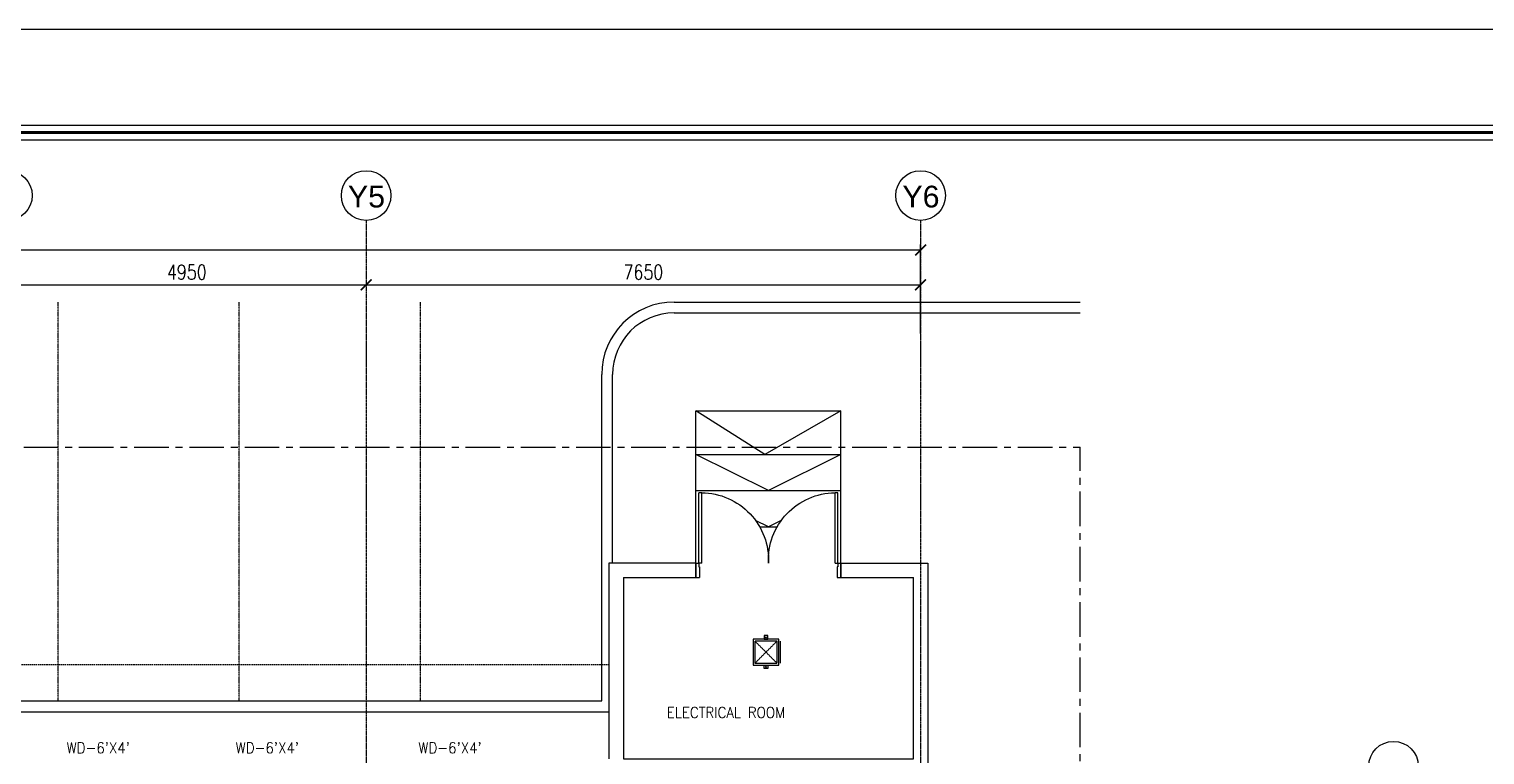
# Model space of a CAD drawing. Header units: millimetres. Extents: x 0 to 91840, y -5689 to 55688.
# Drawn here: x 38822 to 58907, y 45682 to 55688 of the extents above; entities that cross this region are included whole.
import ezdxf
from ezdxf.enums import TextEntityAlignment as Align

# ---------------------------------------------------------------- set-up
doc = ezdxf.new("R2010")
doc.units = ezdxf.units.MM
for name, pattern in [('CENTER', [50.8, 31.75, -6.35, 6.35, -6.35]), ('DASHED', [19.05, 12.7, -6.35]), ('DASHED2', [9.525, 6.35, -3.175]), ('HIDDEN', [9.525, 6.35, -3.175])]:
    doc.linetypes.add(name, pattern=pattern)
for name, color, linetype in [('A-ANNO-DIMS', 1, 'Continuous'), ('A-ANNO-SYMB', 33, 'Continuous'), ('A-ANNO-TEXT', 8, 'Continuous'), ('A-AREA', 8, 'CENTER'), ('A-CAR', 8, 'Continuous'), ('A-DOOR', 4, 'Continuous'), ('A-FLOR-OVHD', 4, 'DASHED2'), ('A-GRID', 253, 'CENTER'), ('A-WALL-FULL', 8, 'Continuous'), ('L-WALK', 8, 'Continuous'), ('LOGO LINE', 7, 'Continuous'), ('LOGO1LINE', 7, 'Continuous'), ('RET', 1, 'Continuous'), ('sduct', 5, 'Continuous'), ('SUPPORT', 30, 'Continuous')]:
    doc.layers.add(name, color=color, linetype=linetype)
doc.styles.add('ROMANS', font='romans.shx', dxfattribs={"width": 0.8})
doc.styles.add('SANSSERIF', font='sas_____.pfb')
doc.dimstyles.new('100 of DIM2', dxfattribs={"dimscale": 0, "dimtxt": 200, "dimasz": 150, "dimexe": 75, "dimexo": 200, "dimgap": 75, "dimtad": 1, "dimdec": 0, "dimrnd": 5, "dimzin": 0, "dimdsep": 46, "dimtxsty": 'ROMANS', "dimblk": 'ARCHTICK', "dimcen": 100, "dimclrd": 94, "dimclre": 94, "dimclrt": 2, "dimadec": 0, "dimazin": 0, "dimtfac": 1, "dimtdec": 0, "dimtofl": 0, "dimtmove": 2, "dimatfit": 3, "dimldrblk": 'OPEN90', "dimfxl": 75, "dimtolj": 1, "dimtzin": 0, "dimarcsym": 0})

# ---------------------------------------------------------------- blocks, each defined once
blk = doc.blocks.new('_ArchTick')
at = {"color": 0, "linetype": 'ByBlock', "const_width": 0.15}
blk.add_lwpolyline([(-0.5, -0.5), (0.5, 0.5)], dxfattribs=at)
blk = doc.blocks.new('*D182')
at = {"layer": 'A-ANNO-DIMS', "color": 94, "lineweight": -2, "ltscale": 3, "transparency": 16777216}
for p, q in [((43472, 52362), (43472, 52237)), ((51122, 52362), (51122, 52237)), ((43472, 52162), (51122, 52162))]:
    blk.add_line(p, q, dxfattribs=at)
at = {"layer": 'Defpoints', "color": 0, "ltscale": 3, "transparency": 16777216}
for p in [(43472, 52162), (51122, 52162), (51122, 52162)]:
    blk.add_point(p, dxfattribs=at)
at = {"layer": 'A-ANNO-DIMS', "color": 94, "lineweight": -2, "ltscale": 3, "transparency": 16777216, "xscale": 150, "yscale": 150, "zscale": 150, "rotation": 180}
blk.add_blockref('_ArchTick', (43472, 52162), dxfattribs=at)
at = {"layer": 'A-ANNO-DIMS', "color": 94, "lineweight": -2, "ltscale": 3, "transparency": 16777216, "xscale": 150, "yscale": 150, "zscale": 150}
blk.add_blockref('_ArchTick', (51122, 52162), dxfattribs=at)
at = {"layer": 'A-ANNO-DIMS', "color": 2, "ltscale": 3, "transparency": 16777216, "insert": (47297, 52337), "char_height": 200, "attachment_point": 5, "style": 'ROMANS'}
blk.add_mtext('\\A1;7650', dxfattribs=at)
blk = doc.blocks.new('_Open90')
at = {"color": 0, "linetype": 'ByBlock', "lineweight": -2}
for p, q in [((0, 0), (-1, 0)), ((-0.5, 0.5), (0, 0)), ((0, 0), (-0.5, -0.5))]:
    blk.add_line(p, q, dxfattribs=at)
blk = doc.blocks.new('*D155')
at = {"layer": 'A-ANNO-DIMS', "color": 94, "lineweight": -2, "ltscale": 3, "transparency": 16777216}
for p, q in [((38522, 52362), (38522, 52237)), ((43472, 52362), (43472, 52237)), ((38522, 52162), (43472, 52162))]:
    blk.add_line(p, q, dxfattribs=at)
at = {"layer": 'Defpoints', "color": 0, "ltscale": 3, "transparency": 16777216}
for p in [(38522, 52162), (43472, 52162), (43472, 52162)]:
    blk.add_point(p, dxfattribs=at)
at = {"layer": 'A-ANNO-DIMS', "color": 94, "lineweight": -2, "ltscale": 3, "transparency": 16777216, "xscale": 150, "yscale": 150, "zscale": 150, "rotation": 180}
blk.add_blockref('_ArchTick', (38522, 52162), dxfattribs=at)
at = {"layer": 'A-ANNO-DIMS', "color": 94, "lineweight": -2, "ltscale": 3, "transparency": 16777216, "xscale": 150, "yscale": 150, "zscale": 150}
blk.add_blockref('_ArchTick', (43472, 52162), dxfattribs=at)
at = {"layer": 'A-ANNO-DIMS', "color": 2, "ltscale": 3, "transparency": 16777216, "insert": (40997, 52337), "char_height": 200, "attachment_point": 5, "style": 'ROMANS'}
blk.add_mtext('\\A1;4950', dxfattribs=at)
blk = doc.blocks.new('*D156')
at = {"layer": 'A-ANNO-DIMS', "color": 94, "lineweight": -2, "ltscale": 3, "transparency": 16777216}
for p, q in [((25622, 51492), (25622, 52718)), ((25622, 52643), (51122, 52643)), ((51122, 51492), (51122, 52718))]:
    blk.add_line(p, q, dxfattribs=at)
at = {"layer": 'Defpoints', "color": 0, "ltscale": 3, "transparency": 16777216}
for p in [(51122, 52643), (25622, 51292), (51122, 51292)]:
    blk.add_point(p, dxfattribs=at)
at = {"layer": 'A-ANNO-DIMS', "color": 94, "lineweight": -2, "ltscale": 3, "transparency": 16777216, "xscale": 150, "yscale": 150, "zscale": 150, "rotation": 180}
blk.add_blockref('_ArchTick', (25622, 52643), dxfattribs=at)
at = {"layer": 'A-ANNO-DIMS', "color": 94, "lineweight": -2, "ltscale": 3, "transparency": 16777216, "xscale": 150, "yscale": 150, "zscale": 150}
blk.add_blockref('_ArchTick', (51122, 52643), dxfattribs=at)
at = {"layer": 'A-ANNO-DIMS', "color": 2, "ltscale": 3, "transparency": 16777216, "insert": (38372, 52818), "char_height": 200, "attachment_point": 5, "style": 'ROMANS'}
blk.add_mtext('\\A1;25500', dxfattribs=at)
blk = doc.blocks.new('D-200-DOUBLE')
for p, q in [((40, 200), (40, 1170)), ((40, 1170), (80, 1170)), ((80, 200), (80, 1170)), ((1920, 200), (1920, 1170)), ((1920, 1170), (1960, 1170)), ((1960, 200), (1960, 1170)), ((80, 200), (0, 200)), ((0, 200), (0, 0)), ((50, 0), (0, 0)), ((40, 200), (40, 148)), ((40, 148), (50, 148)), ((50, 148), (50, 0)), ((1920, 200), (1960, 200)), ((1950, 148), (1950, 0)), ((1960, 148), (1950, 148)), ((2000, 0), (1950, 0)), ((2000, 200), (1960, 200)), ((1960, 200), (1960, 148)), ((2000, 200), (2000, 0))]:
    blk.add_line(p, q)
at = {"linetype": 'Continuous'}
for centre, start, end in [((73, 242), 357.4314, 89.5378), ((1927, 242), 90.4622, 182.5686)]:
    blk.add_arc(centre, 928, start, end, dxfattribs=at)
blk = doc.blocks.new('A$C36FC6C1E')
at = {"layer": 'RET', "color": 0, "linetype": 'HIDDEN', "ltscale": 0.8}
blk.add_line((377.4, 377.4), (77.4, 77.4), dxfattribs=at)
blk.add_lwpolyline([(379.8, 379.8), (379.8, 75), (75, 75), (75, 379.8)], close=True, dxfattribs=at)
at = {"layer": 'sduct'}
blk.add_lwpolyline([(404.8, 404.8), (404.8, 50), (50, 50), (50, 404.8)], close=True, dxfattribs=at)
blk.add_lwpolyline([(427.4, 377.4), (427.4, 77.4)], dxfattribs=at)
at = {"layer": 'SUPPORT', "ltscale": 0.5}
for points in [[(202.4, 404.8), (252.4, 404.8), (252.4, 454.8), (202.4, 454.8)], [(202.4, 50), (252.4, 50), (252.4, 0), (202.4, 0)]]:
    blk.add_lwpolyline(points, close=True, dxfattribs=at)
for centre in [(227.4, 429.8), (227.4, 25)]:
    blk.add_circle(centre, 6, dxfattribs=at)

msp = doc.modelspace()

# ---------------------------------------------------------------- linework, layer by layer
at = {"layer": 'A-ANNO-SYMB', "ltscale": 3}
for centre in [(38521.86, 53393.42), (43471.86, 53393.42), (51121.86, 53393.42), (57646.4, 45525.23)]:
    msp.add_circle(centre, 342.17, dxfattribs=at)
at = {"layer": 'A-AREA', "ltscale": 15}
for p in [(21221.86, 49925.23), (53321.86, 6925.23)]:
    msp.add_line(p, (53321.86, 49925.23), dxfattribs=at)
at = {"layer": 'A-CAR', "ltscale": 3}
for p, q in [((48021.86, 48325.23), (48021.86, 50425.23)), ((48021.86, 50425.23), (50021.86, 50425.23)), ((48970.98, 49825.23), (48021.86, 50425.23)), ((50021.86, 50425.23), (48970.98, 49825.23)), ((50021.86, 48325.23), (50021.86, 50425.23)), ((48021.86, 49825.23), (50021.86, 49825.23)), ((49021.86, 49325.23), (48021.86, 49825.23)), ((50021.86, 49825.23), (49021.86, 49325.23)), ((48021.86, 49325.23), (50021.86, 49325.23)), ((49021.86, 48825.23), (48844.49, 48913.92)), ((48901.74, 48825.23), (49141.98, 48825.23)), ((49199.24, 48913.92), (49021.86, 48825.23))]:
    msp.add_line(p, q, dxfattribs=at)
at = {"layer": 'A-FLOR-OVHD', "ltscale": 3}
msp.add_lwpolyline([(46821.86, 46925.23), (38421.86, 46925.23), (38421.86, 45625.23), (37121.86, 45625.23), (37121.86, 46925.23), (32821.86, 46925.23), (32821.86, 46525.23), (31121.86, 46525.23), (31121.86, 46925.23), (24221.86, 46925.23), (24221.86, 37275.23), (23221.86, 37275.23), (23221.86, 32775.23)], dxfattribs=at)
at = {"layer": 'A-GRID', "ltscale": 0.1}
for p, q in [((43471.86, 53051.25), (43471.86, 4916.89)), ((51121.86, 53051.25), (51121.86, 4916.89))]:
    msp.add_line(p, q, dxfattribs=at)
at = {"layer": 'A-WALL-FULL', "ltscale": 3}
for p, q in [((48021.86, 48325.23), (46821.86, 48325.23)), ((46821.86, 48325.23), (46821.86, 45625.23)), ((48021.86, 48125.23), (48021.86, 48325.23)), ((50021.86, 48325.23), (51221.86, 48325.23)), ((50021.86, 48125.23), (50021.86, 48325.23)), ((51221.86, 48325.23), (51221.86, 45425.23)), ((47021.86, 48125.23), (48021.86, 48125.23)), ((50021.86, 48125.23), (51021.86, 48125.23))]:
    msp.add_line(p, q, dxfattribs=at)
msp.add_lwpolyline([(47021.86, 48125.23), (47021.86, 45625.23), (51021.86, 45625.23), (51021.86, 45625.23), (51021.86, 48125.23)], dxfattribs=at)
at = {"layer": 'L-WALK', "linetype": 'DASHED', "ltscale": 0.2}
for p, q in [((39221.86, 46425.23), (39221.86, 51925.23)), ((41721.86, 46425.23), (41721.86, 51925.23)), ((44221.86, 46425.23), (44221.86, 51925.23))]:
    msp.add_line(p, q, dxfattribs=at)
at = {"layer": 'L-WALK', "ltscale": 15}
for p, q in [((47721.86, 51925.23), (53321.86, 51925.23)), ((47721.86, 51775.23), (53321.86, 51775.23))]:
    msp.add_line(p, q, dxfattribs=at)
at = {"layer": 'L-WALK', "ltscale": 3}
for p, q in [((46721.86, 46425.23), (46721.86, 50925.23)), ((46871.86, 48325.23), (46871.86, 50925.23)), ((24221.86, 46425.23), (46721.86, 46425.23)), ((24071.86, 46275.23), (46821.86, 46275.23))]:
    msp.add_line(p, q, dxfattribs=at)
at = {"layer": 'L-WALK', "ltscale": 15}
for radius in [1000, 850]:
    msp.add_arc((47721.86, 50925.23), radius, 90, 180, dxfattribs=at)
at = {"layer": 'LOGO LINE'}
msp.add_lwpolyline([(79758.04, 0), (1000, 0), (1000, 55687.5), (79758.04, 55687.5)], close=True, dxfattribs=at)
at = {"layer": 'LOGO1LINE'}
for points in [[(78432.14, 1325.89), (2325.89, 1325.89), (2325.89, 54361.61), (78432.14, 54361.61)], [(68123.44, 1524.78), (2524.78, 1524.78), (2524.78, 54162.72), (68123.44, 54162.72)]]:
    msp.add_lwpolyline(points, close=True, dxfattribs=at)
at = {"layer": 'LOGO1LINE', "const_width": 39.78}
msp.add_lwpolyline([(78332.7, 1425.33), (2425.33, 1425.33), (2425.33, 54262.17), (78332.7, 54262.17)], close=True, dxfattribs=at)
at = {"layer": 'RET', "color": 0, "linetype": 'HIDDEN', "ltscale": 0.8}
msp.add_line((49140.55, 47250.37), (48835.75, 46945.57), dxfattribs=at)

# ---------------------------------------------------------------- block references
at = {"layer": 'A-DOOR', "ltscale": 3, "xscale": -1}
msp.add_blockref('D-200-DOUBLE', (50021.86, 48125.23), dxfattribs=at)
at = {"layer": 'RET', "color": 0, "xscale": -1, "rotation": 180}
msp.add_blockref('A$C36FC6C1E', (48760.75, 47325.37), dxfattribs=at)

# ---------------------------------------------------------------- texts
at = {"layer": 'A-ANNO-TEXT', "style": 'SANSSERIF'}
for s, p in [('Y5', (43476.46, 53228.83)), ('Y6', (51126.46, 53228.83))]:
    msp.add_text(s, height=300, dxfattribs=at).set_placement(p, align=Align.CENTER)
at = {"layer": 'A-ANNO-TEXT', "style": 'ROMANS', "width": 0.9}
for s, p in [('ELECTRICAL ROOM', (47620.77, 46190.96)), ("WD-6'X4'", (39338.91, 45703.34)), ("WD-6'X4'", (41672.49, 45703.34)), ("WD-6'X4'", (44193.14, 45703.34))]:
    msp.add_text(s, height=150, dxfattribs=at).set_placement(p)

# ---------------------------------------------------------------- dimensions: what is measured, and where the dimension line sits
at = {"layer": 'A-ANNO-DIMS', "ltscale": 3}
for base, p1, p2, picture, middle in [((51121.86, 52642.59), (25621.86, 51291.93), (51121.86, 51291.93), '*D156', (38371.86, 52817.59)), ((43471.86, 52162.43), (38521.86, 52162.43), (43471.86, 52162.43), '*D155', (40996.86, 52337.43)), ((51121.86, 52162.43), (43471.86, 52162.43), (51121.86, 52162.43), '*D182', (47296.86, 52337.43))]:
    dim = msp.add_linear_dim(base=base, p1=p1, p2=p2, dimstyle='100 of DIM2', override={"dimscale": 1}, dxfattribs=at)
    dim.commit()
    dim.dimension.update_dxf_attribs({"geometry": picture, "text_midpoint": middle})

doc.saveas('drawing.dxf')
